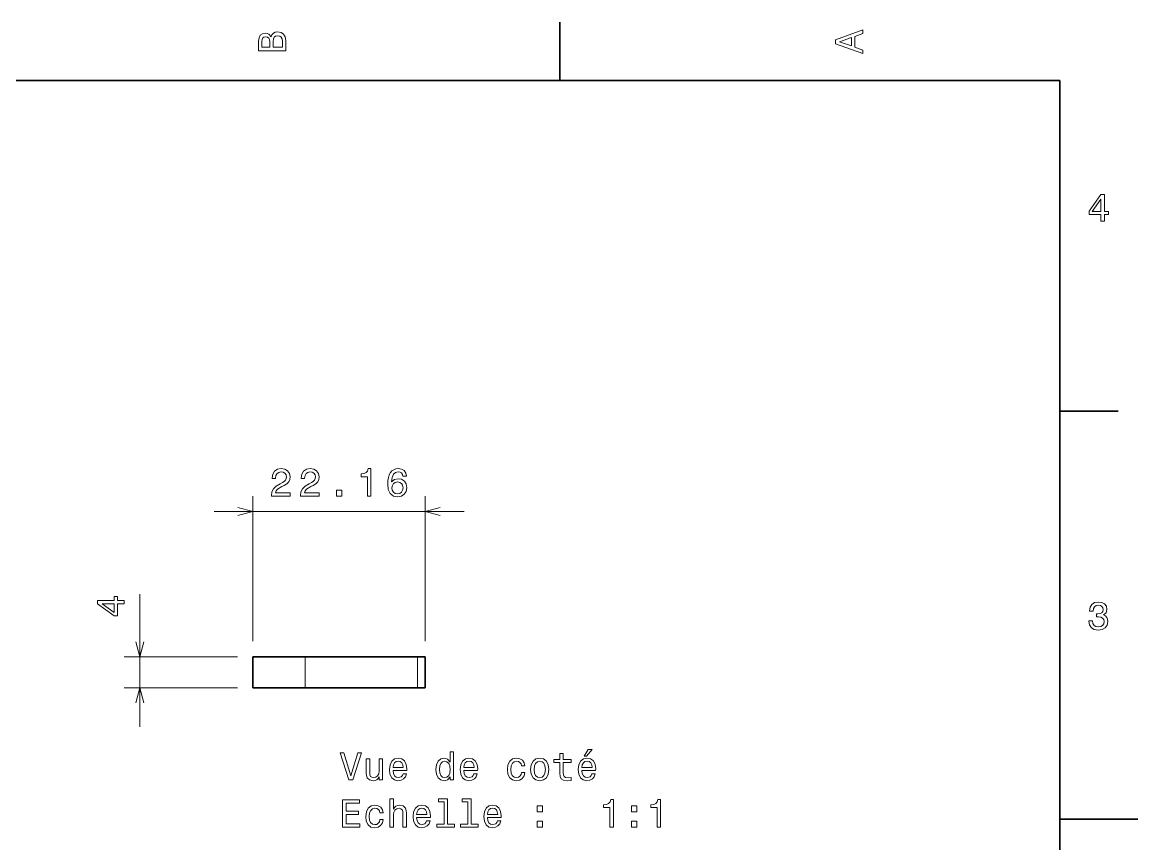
# Model space of a CAD drawing. Extents: x 0 to 297, y 0 to 210.
# Drawn here: x 153.6 to 297, y 101.9 to 207.5 of the extents above; entities that cross this region are included whole.
import ezdxf

# ---------------------------------------------------------------- set-up
doc = ezdxf.new("R2010")
doc.units = 0

msp = doc.modelspace()

# ---------------------------------------------------------------- linework, layer by layer
at = {"color": 7, "lineweight": 35, "ltscale": 0.1875}
for p, q in [((222.699997, 200), (222.699997, 207.5)), ((287, 157.5), (294.5, 157.5))]:
    msp.add_line(p, q, dxfattribs=at)
at = {"color": 7, "lineweight": 35}
for p, q in [((287, 200), (10, 200)), ((287, 10), (287, 200))]:
    msp.add_line(p, q, dxfattribs=at)
at = {"color": 7, "lineweight": 13, "ltscale": 0.466487}
for p, q in [((183.215775, 127.908813), (183.215775, 146.568298)), ((205.371216, 127.908813), (205.371216, 146.568298))]:
    msp.add_line(p, q, dxfattribs=at)
at = {"color": 7, "lineweight": 13}
msp.add_line((178.215775, 144.568298), (210.371216, 144.568298), dxfattribs=at)
at = {"color": 7, "lineweight": 13, "ltscale": 0.425901}
msp.add_line((168.658112, 116.908813), (168.658112, 133.944839), dxfattribs=at)
at = {"color": 7, "lineweight": 13, "ltscale": 0.363942}
for p, q in [((181.215775, 125.908813), (166.658112, 125.908813)), ((181.215775, 121.908813), (166.658112, 121.908813))]:
    msp.add_line(p, q, dxfattribs=at)
at = {"color": 7, "lineweight": 35, "ltscale": 0.1675}
for p, q in [((189.915771, 125.908813), (183.215775, 125.908813)), ((189.915771, 121.908813), (183.215775, 121.908813))]:
    msp.add_line(p, q, dxfattribs=at)
at = {"color": 7, "lineweight": 35, "ltscale": 0.1}
for p, q in [((183.215775, 121.908813), (183.215775, 125.908813)), ((205.371216, 121.908813), (205.371216, 125.908813))]:
    msp.add_line(p, q, dxfattribs=at)
at = {"color": 7, "lineweight": 13, "ltscale": 0.1}
for p, q in [((189.915771, 121.908813), (189.915771, 125.908813)), ((204.371216, 121.908813), (204.371216, 125.908813))]:
    msp.add_line(p, q, dxfattribs=at)
at = {"color": 7, "lineweight": 35, "ltscale": 0.361386}
for p, q in [((189.915771, 125.908813), (204.371216, 125.908813)), ((189.915771, 121.908813), (204.371216, 121.908813))]:
    msp.add_line(p, q, dxfattribs=at)
at = {"color": 7, "lineweight": 35, "ltscale": 0.025}
for p, q in [((205.371216, 125.908813), (204.371216, 125.908813)), ((205.371216, 121.908813), (204.371216, 121.908813))]:
    msp.add_line(p, q, dxfattribs=at)
at = {"color": 7, "lineweight": 35, "ltscale": 0.25}
msp.add_line((287, 105), (297, 105), dxfattribs=at)
at = {"color": 7, "lineweight": 13}
for points in [[(185.542007, 205.630417), (185.249496, 205.983429), (185.052811, 206.074219), (184.81073, 206.104477), (184.432495, 206.03891), (184.160156, 205.842224), (183.993729, 205.524506), (183.933212, 205.080704), (183.933212, 203.835022), (187.433212, 203.835022), (187.433212, 205.151306), (187.36261, 205.620331), (187.155838, 205.968307), (186.828018, 206.185165), (186.384216, 206.260818), (186.08667, 206.215424), (185.839554, 206.094391), (185.65799, 205.897705)], [(185.385666, 204.984879), (185.385666, 204.298996), (184.351807, 204.298996), (184.351807, 205.025223), (184.382065, 205.297562), (184.472839, 205.489197), (184.629181, 205.605194), (184.86116, 205.645538), (185.093155, 205.600143), (185.254532, 205.479111), (185.355408, 205.272339)], [(187.014618, 205.095825), (187.014618, 204.298996), (185.809296, 204.298996), (185.809296, 205.050446), (185.844589, 205.368164), (185.9505, 205.595108), (186.132065, 205.731277), (186.394302, 205.776657), (186.671692, 205.731277), (186.863327, 205.605194), (186.979324, 205.393372)], [(261.633209, 203.466858), (261.633209, 203.930847), (260.604401, 204.298996), (260.604401, 205.695969), (261.633209, 206.064133), (261.633209, 206.538193), (258.128174, 205.257217), (258.128174, 204.742798)], [(260.17572, 204.460388), (258.632477, 205), (260.17572, 205.539627)], [(292.277374, 181.916794), (292.731262, 181.916794), (292.731262, 182.784225), (293.23056, 182.784225), (293.23056, 183.187683), (292.731262, 183.187683), (292.731262, 185.341141), (292.272339, 185.341141), (290.739197, 183.228027), (290.739197, 182.784225), (292.277374, 182.784225)], [(291.162842, 183.187683), (292.277374, 184.756134), (292.277374, 183.187683)], [(185.590897, 146.568298), (187.996521, 146.568298), (187.996521, 147.002014), (186.095215, 147.002014), (186.201126, 147.239044), (186.38269, 147.43573), (186.942474, 147.793808), (187.240036, 147.945099), (187.572891, 148.161957), (187.809921, 148.414124), (187.946091, 148.71167), (187.996521, 149.049561), (187.910782, 149.473206), (187.673752, 149.806046), (187.310638, 150.017868), (186.841614, 150.093506), (186.357468, 150.007782), (185.989319, 149.770752), (185.752274, 149.392502), (185.671585, 148.893219), (185.671585, 148.822617), (186.130524, 148.822617), (186.130524, 148.862976), (186.175903, 149.205902), (186.312073, 149.458069), (186.528931, 149.619446), (186.816406, 149.674927), (187.108902, 149.624496), (187.32576, 149.498413), (187.46698, 149.301727), (187.51741, 149.054611), (187.482101, 148.822617), (187.386292, 148.625931), (187.224899, 148.454468), (187.003006, 148.303162), (186.705444, 148.141785), (186.211212, 147.829102), (185.863235, 147.496246), (185.656464, 147.092789), (185.590897, 146.583435)], [(189.32692, 146.568298), (191.732544, 146.568298), (191.732544, 147.002014), (189.831238, 147.002014), (189.937149, 147.239044), (190.118713, 147.43573), (190.678497, 147.793808), (190.976059, 147.945099), (191.308914, 148.161957), (191.545944, 148.414124), (191.682114, 148.71167), (191.732544, 149.049561), (191.646805, 149.473206), (191.409775, 149.806046), (191.046661, 150.017868), (190.577637, 150.093506), (190.093491, 150.007782), (189.725342, 149.770752), (189.488297, 149.392502), (189.407608, 148.893219), (189.407608, 148.822617), (189.866547, 148.822617), (189.866547, 148.862976), (189.911942, 149.205902), (190.048096, 149.458069), (190.264954, 149.619446), (190.552429, 149.674927), (190.844925, 149.624496), (191.061783, 149.498413), (191.203003, 149.301727), (191.253433, 149.054611), (191.218124, 148.822617), (191.122314, 148.625931), (190.960922, 148.454468), (190.739029, 148.303162), (190.441467, 148.141785), (189.947235, 147.829102), (189.599258, 147.496246), (189.392487, 147.092789), (189.32692, 146.583435)], [(197.938736, 146.568298), (198.397675, 146.568298), (198.397675, 150.093506), (198.054733, 150.093506), (197.963959, 149.785873), (197.782394, 149.579102), (197.50502, 149.458069), (197.121735, 149.417725), (197.121735, 149.059662), (197.938736, 149.059662)], [(202.975906, 149.125214), (202.880096, 149.533722), (202.658188, 149.836304), (202.315247, 150.027954), (201.871445, 150.093506), (201.573898, 150.058212), (201.316696, 149.962387), (201.089752, 149.806046), (200.898102, 149.584152), (200.746811, 149.306763), (200.635849, 148.968872), (200.565247, 148.570465), (200.545074, 148.121613), (200.625763, 147.405472), (200.872879, 146.886017), (201.271301, 146.573334), (201.815964, 146.467438), (202.305161, 146.558212), (202.67836, 146.795242), (202.920441, 147.168442), (203.006165, 147.642502), (202.920441, 148.121613), (202.688446, 148.489777), (202.330383, 148.721756), (201.886566, 148.802444), (201.407471, 148.701584), (201.049393, 148.414124), (201.125046, 148.968872), (201.286438, 149.367294), (201.533554, 149.604324), (201.876495, 149.685013), (202.128647, 149.644669), (202.320297, 149.538757), (202.446365, 149.362244), (202.511932, 149.125214)], [(202.516983, 147.637466), (202.461502, 147.319733), (202.320297, 147.077667), (202.093353, 146.91629), (201.810928, 146.865845), (201.513382, 146.91629), (201.286438, 147.072617), (201.140182, 147.314697), (201.094788, 147.632416), (201.145218, 147.945099), (201.286438, 148.182129), (201.518417, 148.333435), (201.8311, 148.388901), (202.103439, 148.333435), (202.320297, 148.18718), (202.461502, 147.950134)], [(193.945511, 146.568298), (194.641479, 146.568298), (194.641479, 147.319733), (193.945511, 147.319733)], [(166.658112, 132.704208), (166.658112, 133.158096), (165.79068, 133.158096), (165.79068, 133.657379), (165.387222, 133.657379), (165.387222, 133.158096), (163.233765, 133.158096), (163.233765, 132.699158), (165.346878, 131.166016), (165.79068, 131.166016), (165.79068, 132.704208)], [(165.387222, 131.589645), (163.818787, 132.704208), (165.387222, 132.704208)], [(290.729126, 130.51622), (290.729126, 130.480911), (290.809814, 129.996765), (291.046844, 129.633652), (291.420044, 129.401657), (291.914276, 129.315933), (292.438782, 129.401657), (292.832153, 129.623566), (293.08429, 129.976593), (293.175079, 130.430481), (293.134735, 130.728027), (293.023773, 130.970108), (292.842224, 131.156708), (292.600159, 131.292877), (292.927948, 131.565216), (293.043945, 131.998932), (292.968292, 132.392303), (292.751434, 132.68985), (292.398407, 132.87645), (291.914276, 132.942017), (291.460388, 132.861313), (291.112396, 132.63942), (290.885468, 132.286392), (290.809814, 131.817368), (290.809814, 131.782074), (291.258636, 131.782074), (291.299011, 132.104828), (291.430115, 132.336823), (291.641937, 132.478027), (291.939484, 132.528473), (292.201721, 132.488113), (292.393372, 132.382217), (292.509369, 132.210739), (292.554749, 131.97876), (292.509369, 131.731628), (292.388336, 131.565216), (292.176514, 131.46434), (291.889069, 131.434082), (291.692383, 131.439133), (291.692383, 131.04071), (291.939484, 131.050797), (292.257202, 131.005417), (292.494232, 130.884369), (292.635468, 130.687683), (292.685883, 130.430481), (292.630402, 130.13797), (292.484161, 129.921112), (292.252167, 129.784943), (291.944519, 129.739563), (291.626801, 129.789993), (291.394806, 129.941284), (291.248566, 130.183365), (291.193085, 130.51622)], [(196.689026, 113.557228), (195.811493, 110.576683), (194.908768, 113.557228), (194.429657, 113.557228), (195.559341, 110.052185), (196.06366, 110.052185), (197.168121, 113.557228)], [(208.575912, 110.470772), (208.575912, 110.052185), (209.019714, 110.052185), (209.019714, 113.673225), (208.580948, 113.673225), (208.580948, 112.346855), (208.243057, 112.730141), (208.036285, 112.820915), (207.799255, 112.856216), (207.370575, 112.755356), (207.03772, 112.472931), (206.820862, 112.019043), (206.745224, 111.408813), (206.820862, 110.798584), (207.03772, 110.339645), (207.370575, 110.052185), (207.799255, 109.956367), (208.036285, 109.991669), (208.248093, 110.082443)], [(222.686859, 112.291382), (222.686859, 110.934753), (222.717117, 110.495987), (222.858337, 110.193398), (223.140747, 110.016884), (223.619858, 109.956367), (224.144348, 109.981583), (224.144348, 110.364868), (223.761063, 110.334602), (223.413086, 110.374954), (223.226486, 110.50103), (223.145798, 110.712845), (223.130661, 111.010399), (223.130661, 112.291382), (224.144348, 112.291382), (224.144348, 112.669617), (223.130661, 112.669617), (223.130661, 113.461411), (222.686859, 113.461411), (222.686859, 112.669617), (221.920288, 112.669617), (221.920288, 112.291382)], [(225.823746, 113.128555), (226.121292, 113.128555), (226.822296, 113.985901), (226.328064, 113.985901)], [(199.891464, 112.760399), (199.447662, 112.760399), (199.447662, 111.196999), (199.397232, 110.833885), (199.250977, 110.57164), (199.024033, 110.410255), (198.726486, 110.359825), (198.489456, 110.400169), (198.33815, 110.521202), (198.252426, 110.727974), (198.232254, 111.020485), (198.232254, 112.760399), (197.788452, 112.760399), (197.788452, 110.980141), (197.803574, 110.62207), (197.899399, 110.324516), (198.19191, 110.052185), (198.660919, 109.956367), (198.913086, 109.991669), (199.129944, 110.082443), (199.316544, 110.238785), (199.467834, 110.465729), (199.467834, 110.052185), (199.891464, 110.052185)], [(201.227921, 111.277687), (203.003143, 111.277687), (203.008179, 111.484459), (202.92749, 112.06443), (202.705597, 112.498154), (202.35257, 112.760399), (201.883545, 112.856216), (201.424606, 112.755356), (201.071579, 112.472931), (200.844635, 112.014), (200.763947, 111.408813), (200.8396, 110.788498), (201.066544, 110.334602), (201.41452, 110.052185), (201.868408, 109.956367), (202.26178, 110.021927), (202.584549, 110.193398), (202.821579, 110.465729), (202.957748, 110.828842), (202.518997, 110.828842), (202.428207, 110.627113), (202.297089, 110.475815), (201.923889, 110.354782), (201.636429, 110.410255), (201.419571, 110.586769), (201.278351, 110.874229), (201.227921, 111.262558)], [(201.227921, 111.650887), (201.283401, 111.998871), (201.419571, 112.256073), (201.626343, 112.412415), (201.898682, 112.467888), (202.16597, 112.412415), (202.372742, 112.256073), (202.498825, 111.998871), (202.544205, 111.650887)], [(207.874893, 112.457802), (208.167404, 112.387199), (208.389313, 112.190514), (208.520432, 111.862701), (208.570862, 111.408813), (208.520432, 110.949883), (208.389313, 110.62207), (208.167404, 110.420341), (207.874893, 110.354782), (207.597519, 110.420341), (207.385712, 110.62207), (207.244492, 110.954926), (207.199112, 111.408813), (207.244492, 111.857658), (207.385712, 112.185471), (207.597519, 112.387199)], [(210.335999, 111.277687), (212.111206, 111.277687), (212.116257, 111.484459), (212.035568, 112.06443), (211.81366, 112.498154), (211.460632, 112.760399), (210.991608, 112.856216), (210.532684, 112.755356), (210.179657, 112.472931), (209.952713, 112.014), (209.872025, 111.408813), (209.947662, 110.788498), (210.174606, 110.334602), (210.522598, 110.052185), (210.976486, 109.956367), (211.369858, 110.021927), (211.692627, 110.193398), (211.929657, 110.465729), (212.065826, 110.828842), (211.62706, 110.828842), (211.536285, 110.627113), (211.405151, 110.475815), (211.031967, 110.354782), (210.744492, 110.410255), (210.527634, 110.586769), (210.386429, 110.874229), (210.335999, 111.262558)], [(210.335999, 111.650887), (210.391464, 111.998871), (210.527634, 112.256073), (210.734406, 112.412415), (211.006744, 112.467888), (211.274033, 112.412415), (211.480804, 112.256073), (211.606888, 111.998871), (211.652283, 111.650887)], [(217.744492, 111.862701), (218.183258, 111.862701), (218.092484, 112.266159), (217.875626, 112.583885), (217.53772, 112.780571), (217.098969, 112.856216), (216.614807, 112.755356), (216.246658, 112.472931), (216.014679, 112.014), (215.933975, 111.398727), (216.009628, 110.788498), (216.236572, 110.334602), (216.594635, 110.052185), (217.083832, 109.956367), (217.517548, 110.032013), (217.855453, 110.243828), (218.087433, 110.576683), (218.188293, 111.020485), (217.764679, 111.020485), (217.689026, 110.738068), (217.547806, 110.526245), (217.346085, 110.395126), (217.098969, 110.354782), (216.791321, 110.420341), (216.569427, 110.62207), (216.433258, 110.949883), (216.387863, 111.413857), (216.433258, 111.867744), (216.574463, 112.195557), (216.801422, 112.397285), (217.098969, 112.467888), (217.361206, 112.422501), (217.557892, 112.306511), (217.689026, 112.114868)], [(218.924606, 111.40377), (219.00531, 110.788498), (219.237289, 110.334602), (219.605453, 110.052185), (220.099686, 109.956367), (220.588882, 110.052185), (220.957031, 110.329559), (221.189026, 110.783455), (221.27475, 111.40377), (221.189026, 112.019043), (220.957031, 112.477974), (220.588882, 112.755356), (220.099686, 112.856216), (219.605453, 112.755356), (219.237289, 112.472931), (219.00531, 112.019043)], [(219.37851, 111.408813), (219.423889, 111.862701), (219.565094, 112.190514), (219.792053, 112.392242), (220.099686, 112.462845), (220.402283, 112.392242), (220.629227, 112.195557), (220.770432, 111.862701), (220.820862, 111.408813), (220.770432, 110.949883), (220.629227, 110.617027), (220.402283, 110.415298), (220.099686, 110.349739), (219.792053, 110.415298), (219.565094, 110.617027), (219.423889, 110.949883)], [(225.516113, 111.277687), (227.291321, 111.277687), (227.296371, 111.484459), (227.215668, 112.06443), (226.993774, 112.498154), (226.640747, 112.760399), (226.171722, 112.856216), (225.712799, 112.755356), (225.359772, 112.472931), (225.132828, 112.014), (225.052124, 111.408813), (225.127777, 110.788498), (225.354721, 110.334602), (225.702713, 110.052185), (226.156601, 109.956367), (226.549973, 110.021927), (226.872742, 110.193398), (227.109772, 110.465729), (227.245941, 110.828842), (226.807175, 110.828842), (226.7164, 110.627113), (226.585266, 110.475815), (226.212067, 110.354782), (225.924606, 110.410255), (225.707748, 110.586769), (225.566544, 110.874229), (225.516113, 111.262558)], [(225.516113, 111.650887), (225.571579, 111.998871), (225.707748, 112.256073), (225.91452, 112.412415), (226.186859, 112.467888), (226.454147, 112.412415), (226.660919, 112.256073), (226.787003, 111.998871), (226.832397, 111.650887)], [(200.8396, 104.005356), (201.283401, 104.005356), (201.283401, 105.568756), (201.328796, 105.926826), (201.475037, 106.189072), (201.701996, 106.350456), (202.004578, 106.410973), (202.246658, 106.360542), (202.397949, 106.224373), (202.473602, 105.997429), (202.498825, 105.694839), (202.498825, 104.005356), (202.942627, 104.005356), (202.942627, 105.785614), (202.922455, 106.143684), (202.831665, 106.441238), (202.534119, 106.71357), (202.070145, 106.809387), (201.817978, 106.774086), (201.60112, 106.678268), (201.419571, 106.52697), (201.283401, 106.320198), (201.283401, 107.626396), (200.8396, 107.626396)], [(207.794205, 107.253197), (207.794205, 104.378555), (206.881378, 104.378555), (206.881378, 104.005356), (209.145798, 104.005356), (209.145798, 104.378555), (208.238007, 104.378555), (208.238007, 107.626396), (207.098236, 107.626396), (207.098236, 107.253197)], [(210.830231, 107.253197), (210.830231, 104.378555), (209.917404, 104.378555), (209.917404, 104.005356), (212.181824, 104.005356), (212.181824, 104.378555), (211.274033, 104.378555), (211.274033, 107.626396), (210.134262, 107.626396), (210.134262, 107.253197)], [(194.752426, 104.005356), (196.971436, 104.005356), (196.971436, 104.428986), (195.2164, 104.428986), (195.2164, 105.614143), (196.7798, 105.614143), (196.7798, 106.03273), (195.2164, 106.03273), (195.2164, 107.081726), (196.931091, 107.081726), (196.931091, 107.505356), (194.752426, 107.505356)], [(199.528351, 105.815872), (199.967117, 105.815872), (199.876343, 106.21933), (199.659485, 106.537056), (199.321579, 106.733742), (198.882828, 106.809387), (198.398682, 106.708527), (198.030518, 106.426102), (197.798538, 105.967171), (197.717834, 105.351898), (197.793488, 104.741669), (198.020432, 104.287773), (198.37851, 104.005356), (198.867691, 103.909538), (199.301407, 103.985184), (199.639313, 104.196999), (199.871292, 104.529854), (199.972168, 104.973656), (199.548538, 104.973656), (199.472885, 104.691238), (199.331665, 104.479416), (199.129944, 104.348297), (198.882828, 104.307953), (198.575195, 104.373512), (198.353287, 104.575241), (198.217117, 104.903053), (198.171722, 105.367027), (198.217117, 105.820915), (198.358322, 106.148727), (198.585281, 106.350456), (198.882828, 106.421059), (199.145065, 106.375671), (199.341766, 106.259682), (199.472885, 106.068039)], [(204.263947, 105.230858), (206.039169, 105.230858), (206.044205, 105.43763), (205.963516, 106.017601), (205.741608, 106.451324), (205.388596, 106.71357), (204.919571, 106.809387), (204.460632, 106.708527), (204.107605, 106.426102), (203.880661, 105.967171), (203.799973, 105.361984), (203.875626, 104.741669), (204.10257, 104.287773), (204.450546, 104.005356), (204.904434, 103.909538), (205.297806, 103.975098), (205.620575, 104.146568), (205.857605, 104.4189), (205.993774, 104.782013), (205.555023, 104.782013), (205.464233, 104.580284), (205.333115, 104.428986), (204.959915, 104.307953), (204.672455, 104.363426), (204.455597, 104.53994), (204.314377, 104.8274), (204.263947, 105.215729)], [(204.263947, 105.604057), (204.319427, 105.952042), (204.455597, 106.209244), (204.662369, 106.365585), (204.934692, 106.421059), (205.201996, 106.365585), (205.408768, 106.209244), (205.534836, 105.952042), (205.580231, 105.604057)], [(213.372025, 105.230858), (215.147232, 105.230858), (215.152283, 105.43763), (215.071594, 106.017601), (214.849686, 106.451324), (214.496658, 106.71357), (214.027634, 106.809387), (213.56871, 106.708527), (213.215683, 106.426102), (212.988739, 105.967171), (212.908035, 105.361984), (212.983688, 104.741669), (213.210632, 104.287773), (213.558624, 104.005356), (214.012512, 103.909538), (214.405884, 103.975098), (214.728653, 104.146568), (214.965683, 104.4189), (215.101837, 104.782013), (214.663086, 104.782013), (214.572311, 104.580284), (214.441177, 104.428986), (214.067978, 104.307953), (213.780518, 104.363426), (213.56366, 104.53994), (213.422455, 104.8274), (213.372025, 105.215729)], [(213.372025, 105.604057), (213.42749, 105.952042), (213.56366, 106.209244), (213.770432, 106.365585), (214.04277, 106.421059), (214.310059, 106.365585), (214.51683, 106.209244), (214.642914, 105.952042), (214.688293, 105.604057)], [(219.751709, 105.962128), (220.447662, 105.962128), (220.447662, 106.71357), (219.751709, 106.71357)], [(229.116974, 104.005356), (229.575897, 104.005356), (229.575897, 107.530571), (229.232971, 107.530571), (229.142181, 107.222939), (228.960632, 107.016159), (228.683258, 106.895126), (228.299973, 106.854782), (228.299973, 106.496712), (229.116974, 106.496712)], [(231.895782, 105.962128), (232.591751, 105.962128), (232.591751, 106.71357), (231.895782, 106.71357)], [(235.189026, 104.005356), (235.647949, 104.005356), (235.647949, 107.530571), (235.305008, 107.530571), (235.214233, 107.222939), (235.032684, 107.016159), (234.755295, 106.895126), (234.372009, 106.854782), (234.372009, 106.496712), (235.189026, 106.496712)], [(219.751709, 104.005356), (220.447662, 104.005356), (220.447662, 104.756798), (219.751709, 104.756798)], [(231.895782, 104.005356), (232.591751, 104.005356), (232.591751, 104.756798), (231.895782, 104.756798)]]:
    msp.add_lwpolyline(points, close=True, dxfattribs=at)
for points in [[(181.28392, 144.050659), (183.215775, 144.568298), (181.28392, 145.085938)], [(207.303055, 145.085938), (205.371216, 144.568298), (207.303055, 144.050659)], [(168.140488, 127.840668), (168.658112, 125.908813), (169.175751, 127.840668)], [(169.175751, 119.976959), (168.658112, 121.908813), (168.140488, 119.976959)]]:
    msp.add_lwpolyline(points, dxfattribs=at)

doc.saveas('drawing.dxf')
